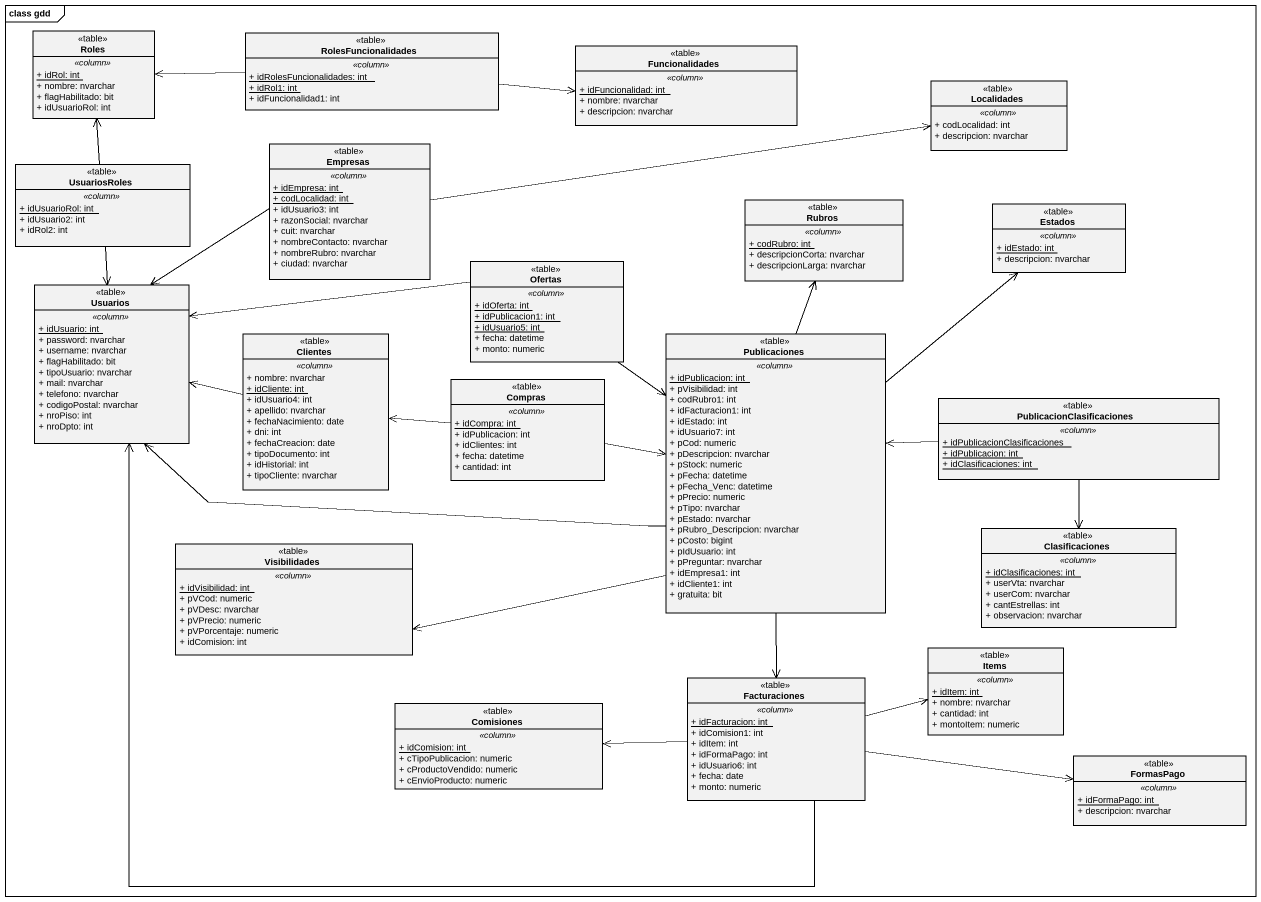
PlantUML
@startuml
mainframe class gdd
hide circle
hide empty members
skinparam classAttributeIconSize 0
class Roles <<table>> {
  .. <<column>> ..
  {static} + idRol: int
  + nombre: nvarchar
  + flagHabilitado: bit
  + idUsuarioRol: int
}
class RolesFuncionalidades <<table>> {
  .. <<column>> ..
  {static} + idRolesFuncionalidades: int
  {static} + idRol1: int
  + idFuncionalidad1: int
}
class Funcionalidades <<table>> {
  .. <<column>> ..
  {static} + idFuncionalidad: int
  + nombre: nvarchar
  + descripcion: nvarchar
}
class Localidades <<table>> {
  .. <<column>> ..
  + codLocalidad: int
  + descripcion: nvarchar
}
class Empresas <<table>> {
  .. <<column>> ..
  {static} + idEmpresa: int
  {static} + codLocalidad: int
  + idUsuario3: int
  + razonSocial: nvarchar
  + cuit: nvarchar
  + nombreContacto: nvarchar
  + nombreRubro: nvarchar
  + ciudad: nvarchar
}
class UsuariosRoles <<table>> {
  .. <<column>> ..
  {static} + idUsuarioRol: int
  + idUsuario2: int
  + idRol2: int
}
class Rubros <<table>> {
  .. <<column>> ..
  {static} + codRubro: int
  + descripcionCorta: nvarchar
  + descripcionLarga: nvarchar
}
class Estados <<table>> {
  .. <<column>> ..
  {static} + idEstado: int
  + descripcion: nvarchar
}
class Ofertas <<table>> {
  .. <<column>> ..
  {static} + idOferta: int
  {static} + idPublicacion1: int
  {static} + idUsuario5: int
  + fecha: datetime
  + monto: numeric
}
class Usuarios <<table>> {
  .. <<column>> ..
  {static} + idUsuario: int
  + password: nvarchar
  + username: nvarchar
  + flagHabilitado: bit
  + tipoUsuario: nvarchar
  + mail: nvarchar
  + telefono: nvarchar
  + codigoPostal: nvarchar
  + nroPiso: int
  + nroDpto: int
}
class Clientes <<table>> {
  .. <<column>> ..
  + nombre: nvarchar
  {static} + idCliente: int
  + idUsuario4: int
  + apellido: nvarchar
  + fechaNacimiento: date
  + dni: int
  + fechaCreacion: date
  + tipoDocumento: int
  + idHistorial: int
  + tipoCliente: nvarchar
}
class Publicaciones <<table>> {
  .. <<column>> ..
  {static} + idPublicacion: int
  + pVisibilidad: int
  + codRubro1: int
  + idFacturacion1: int
  + idEstado: int
  + idUsuario7: int
  + pCod: numeric
  + pDescripcion: nvarchar
  + pStock: numeric
  + pFecha: datetime
  + pFecha_Venc: datetime
  + pPrecio: numeric
  + pTipo: nvarchar
  + pEstado: nvarchar
  + pRubro_Descripcion: nvarchar
  + pCosto: bigint
  + pIdUsuario: int
  + pPreguntar: nvarchar
  + idEmpresa1: int
  + idCliente1: int
  + gratuita: bit
}
class Compras <<table>> {
  .. <<column>> ..
  {static} + idCompra: int
  + idPublicacion: int
  + idClientes: int
  + fecha: datetime
  + cantidad: int
}
class PublicacionClasificaciones <<table>> {
  .. <<column>> ..
  {static} + idPublicacionClasificaciones
  {static} + idPublicacion: int
  {static} + idClasificaciones: int
}
class Visibilidades <<table>> {
  .. <<column>> ..
  {static} + idVisibilidad: int
  + pVCod: numeric
  + pVDesc: nvarchar
  + pVPrecio: numeric
  + pVPorcentaje: numeric
  + idComision: int
}
class Clasificaciones <<table>> {
  .. <<column>> ..
  {static} + idClasificaciones: int
  + userVta: nvarchar
  + userCom: nvarchar
  + cantEstrellas: int
  + observacion: nvarchar
}
class Items <<table>> {
  .. <<column>> ..
  {static} + idItem: int
  + nombre: nvarchar
  + cantidad: int
  + montoItem: numeric
}
class Facturaciones <<table>> {
  .. <<column>> ..
  {static} + idFacturacion: int
  + idComision1: int
  + idItem: int
  + idFormaPago: int
  + idUsuario6: int
  + fecha: date
  + monto: numeric
}
class Comisiones <<table>> {
  .. <<column>> ..
  {static} + idComision: int
  + cTipoPublicacion: numeric
  + cProductoVendido: numeric
  + cEnvioProducto: numeric
}
class FormasPago <<table>> {
  .. <<column>> ..
  {static} + idFormaPago: int
  + descripcion: nvarchar
}
RolesFuncionalidades -left-> Roles
RolesFuncionalidades -right-> Funcionalidades
Empresas -right-> Localidades
Empresas --> Usuarios
UsuariosRoles -up-> Roles
UsuariosRoles --> Usuarios
Ofertas -left-> Usuarios
Ofertas --> Publicaciones
Clientes -left-> Usuarios
Publicaciones -up-> Rubros
Publicaciones -up-> Estados
Publicaciones -left-> Usuarios
Publicaciones -left-> Visibilidades
Publicaciones --> Facturaciones
Compras -left-> Clientes
Compras -right-> Publicaciones
PublicacionClasificaciones -left-> Publicaciones
PublicacionClasificaciones --> Clasificaciones
Facturaciones -left-> Usuarios
Facturaciones -right-> Items
Facturaciones -left-> Comisiones
Facturaciones -right-> FormasPago
@enduml
